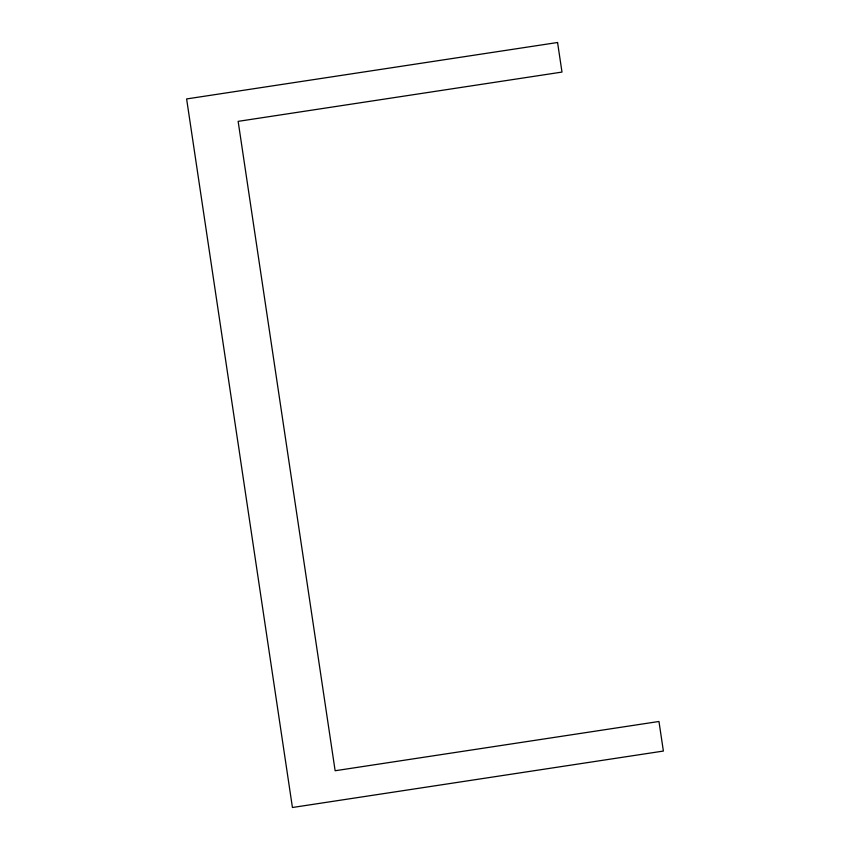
<?xml version="1.0" encoding="UTF-8"?>
<svg xmlns="http://www.w3.org/2000/svg" width="850" height="850" viewBox="0 0 850 850"><rect width="100%" height="100%" fill="white"/><g stroke="black" fill="none" stroke-linecap="round" stroke-linejoin="round"><path stroke-width="1.27" d="M557.568 42.5L186.617 98.94L292.432 807.5L663.383 751.06L658.963 721.48L335.134 770.748L238.149 121.359L561.988 72.08L557.568 42.5"/></g></svg>
